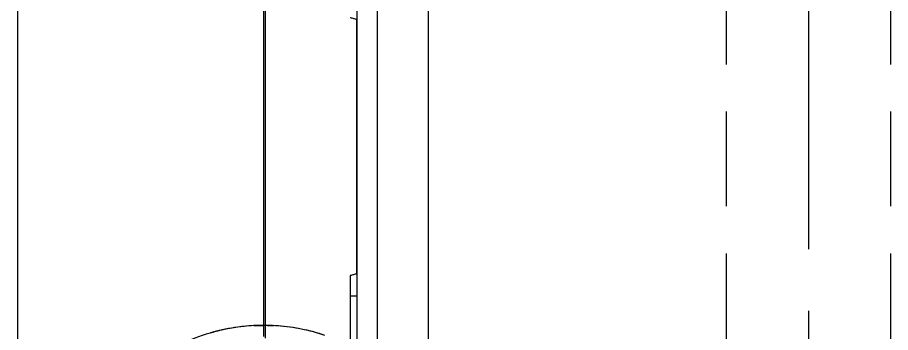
# Model space of a CAD drawing. Header units: millimetres. Extents: x 23490 to 24685, y -23248 to -22403.
# Drawn here: x 23722.64 to 23765.17, y -22582.55 to -22567.21 of the extents above; entities that cross this region are included whole.
import ezdxf

# ---------------------------------------------------------------- set-up
doc = ezdxf.new("R2010")
doc.units = ezdxf.units.MM
doc.header["$LTSCALE"] = 8
doc.linetypes.add('CENTER', pattern=[2, 1.25, -0.25, 0.25, -0.25])
doc.linetypes.add('HIDDEN', pattern=[0.375, 0.25, -0.125])
doc.layers.add('Cav-cor', color=30, linetype='Continuous')
doc.layers.add('WT', color=4, linetype='Continuous')

msp = doc.modelspace()

# ---------------------------------------------------------------- linework, layer by layer
at = {"layer": 'Cav-cor', "color": 241}
for p, q in [((23740.165, -22515.491), (23740.165, -22755.491)), ((23722.643, -22538.895), (23722.643, -22608.087)), ((23742.643, -22538.895), (23742.643, -22608.087)), ((23739.165, -22560.802), (23739.165, -22567.255)), ((23734.643, -22582.732), (23734.643, -22564.25)), ((23734.721, -22582.828), (23734.721, -22564.154)), ((23739.165, -22567.255), (23739.165, -22567.293)), ((23739.165, -22567.293), (23739.165, -22579.688)), ((23739.165, -22579.688), (23739.165, -22567.293)), ((23739.165, -22579.688), (23739.165, -22567.293)), ((23738.854, -22579.774), (23738.854, -22586.175)), ((23738.854, -22579.774), (23738.854, -22586.175)), ((23738.854, -22579.774), (23738.854, -22586.277)), ((23739.165, -22579.688), (23739.165, -22579.727)), ((23739.165, -22579.727), (23739.165, -22586.18)), ((23738.854, -22580.761), (23739.165, -22580.761))]:
    msp.add_line(p, q, dxfattribs=at)
for centre, radius, start, end in [((23743.526, -22550.71), 17.147, 254.1887, 255.2679), ((23743.526, -22550.708), 17.149, 254.1888, 255.2678), ((23743.526, -22550.71), 17.147, 254.1887, 255.2679), ((23743.265, -22551.646), 16.175, 254.1726, 254.7411), ((23743.791, -22549.721), 18.171, 254.7402, 255.2526), ((23743.526, -22596.272), 17.147, 104.7321, 105.8113), ((23743.526, -22596.274), 17.149, 104.7322, 105.8112), ((23743.526, -22596.272), 17.147, 104.7321, 105.8113), ((23743.265, -22595.336), 16.175, 105.259, 105.8274), ((23743.791, -22597.26), 18.171, 104.7474, 105.2598), ((23734.643, -22591.491), 9.296, 93.0102, 112.4559), ((23734.644, -22591.497), 9.301, 95.9433, 103.5592), ((23734.644, -22591.505), 9.308, 93.015, 95.9435), ((23734.643, -22591.474), 9.278, 90.0017, 93.0157), ((23734.643, -22591.491), 9.296, 71.3371, 86.9898), ((23734.642, -22591.487), 9.29, 105.3256, 106.2424), ((23734.64, -22591.48), 9.283, 103.5609, 105.3253)]:
    msp.add_arc(centre, radius, start, end, dxfattribs=at)
for points, knots in [([(23734.154, -22582.207), (23734.195, -22582.205), (23734.358, -22582.198), (23734.52, -22582.196), (23734.643, -22582.196)], [0, 0, 0, 0, 0.248841, 1, 1, 1, 1]), ([(23734.643, -22582.193), (23734.683, -22582.193), (23734.765, -22582.196), (23734.887, -22582.199), (23735.009, -22582.201), (23735.09, -22582.205), (23735.131, -22582.207)], [0, 0, 0, 0, 0.250413, 0.500805, 0.750982, 1, 1, 1, 1]), ([(23737.617, -22582.685), (23737.378, -22582.604), (23736.772, -22582.427), (23735.778, -22582.243), (23735.021, -22582.196), (23734.643, -22582.196)], [0, 0, 0, 0, 0.250055, 0.625029, 1, 1, 1, 1])]:
    msp.add_open_spline(points, degree=3, knots=knots, dxfattribs=at)
at = {"layer": 'WT', "color": 125, "linetype": 'CENTER', "ltscale": 1.5}
msp.add_line((23761.165, -22515.491), (23761.165, -22755.491), dxfattribs=at)
at = {"layer": 'WT', "color": 125, "linetype": 'HIDDEN', "ltscale": 2.3}
for p, q in [((23757.165, -22523.491), (23757.165, -22747.491)), ((23765.165, -22523.491), (23765.165, -22696.491))]:
    msp.add_line(p, q, dxfattribs=at)

doc.saveas('drawing.dxf')
